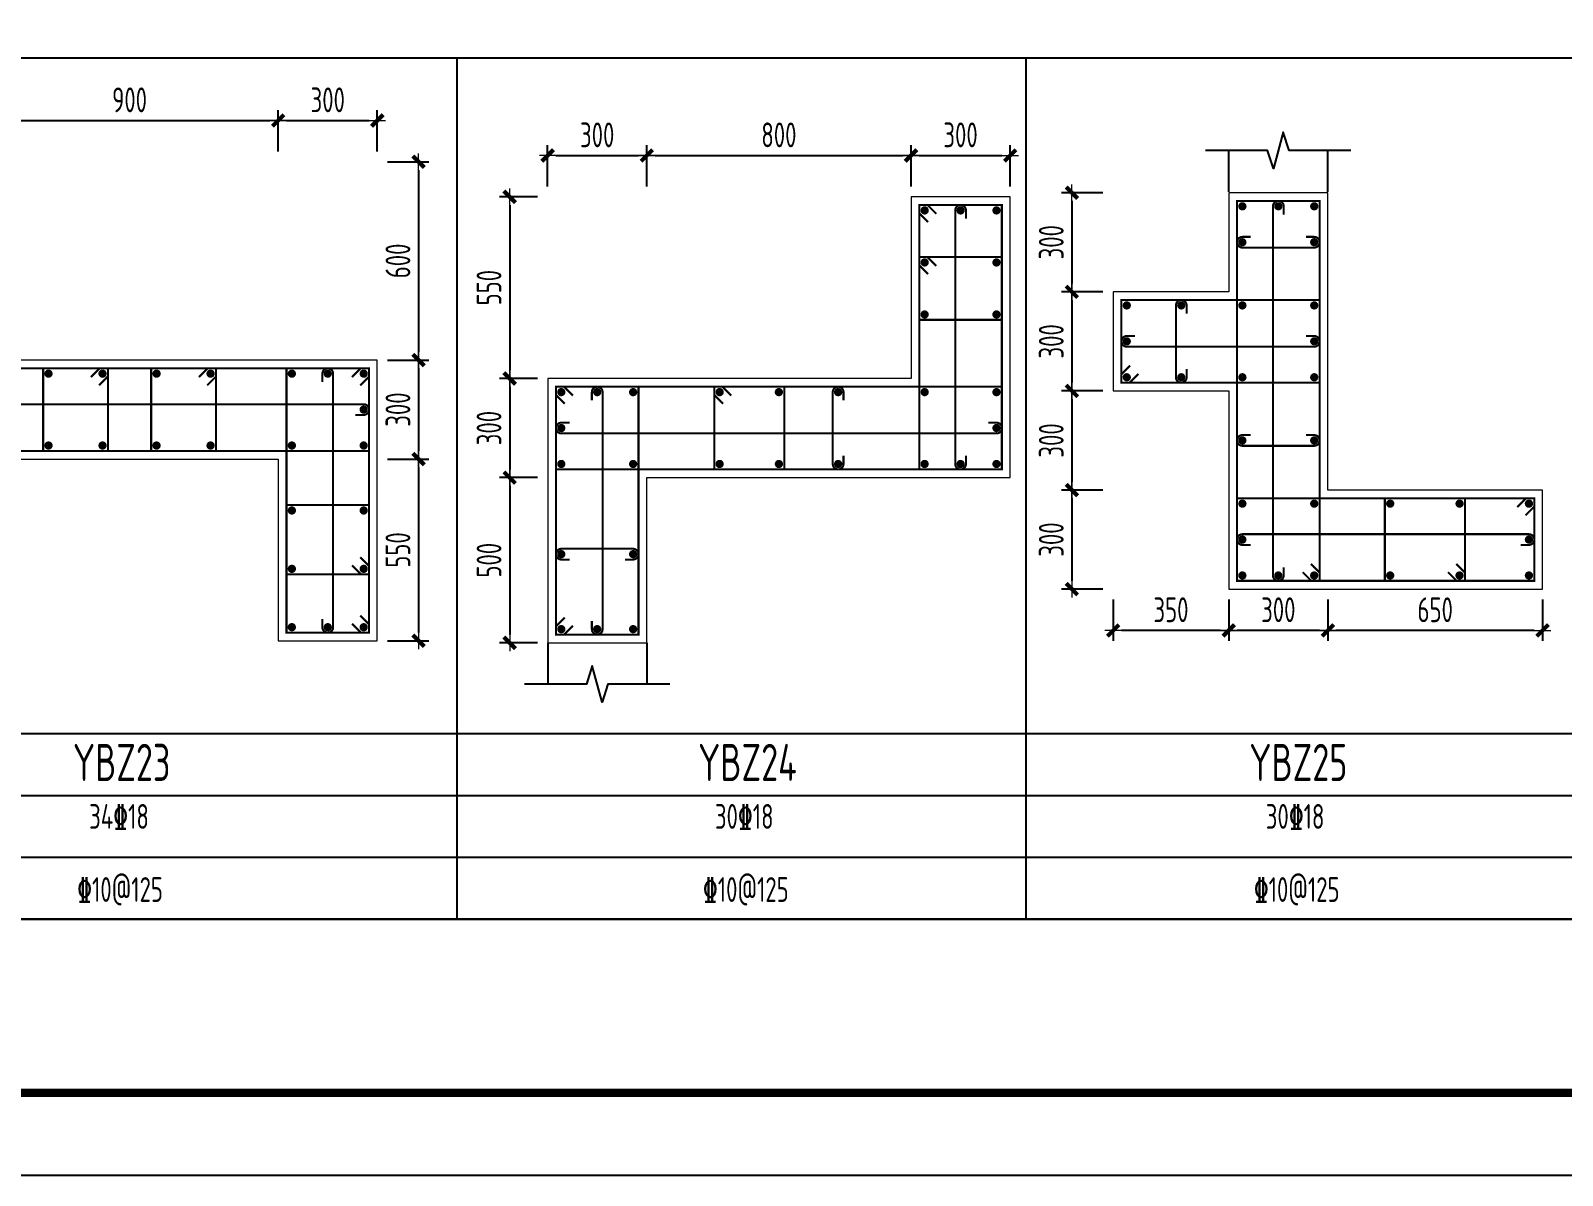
# Model space of a CAD drawing. Extents: x -144902 to 588294, y -160863 to 65494.
# Drawn here: x 30311 to 48860, y 6094 to 19954 of the extents above; entities that cross this region are included whole.
import ezdxf
from ezdxf.enums import TextEntityAlignment as Align

# ---------------------------------------------------------------- set-up
doc = ezdxf.new("R2010")
doc.units = 0
doc.header["$LTSCALE"] = 100
doc.layers.get('0').update_dxf_attribs({"linetype": 'CONTINUOUS'})
doc.layers.get('Defpoints').update_dxf_attribs({"linetype": 'CONTINUOUS'})
for name, color, linetype in [('1508', 2, 'CONTINUOUS'), ('TAB', 7, 'CONTINUOUS'), ('THIN', 7, 'CONTINUOUS'), ('tk', 7, 'CONTINUOUS')]:
    doc.layers.add(name, color=color, linetype=linetype)
for name, color, linetype, lineweight in [('REIN', 6, 'CONTINUOUS', 18), ('Z-柱大样外框', 7, 'ByLayer', 18), ('Z-详图标注', 3, 'CONTINUOUS', 18)]:
    doc.layers.add(name, color=color, linetype=linetype, lineweight=lineweight)
doc.styles.get("Standard").update_dxf_attribs({"font": 'tssdeng.shx', "width": 0.7, "bigfont": 'tssdchn.shx'})
doc.styles.add('TCCAD_Dimension', font='Tssdeng.shx', dxfattribs={"width": 0.7, "bigfont": 'tssdchn.shx'})
doc.dimstyles.new('TCCAD_25_100', dxfattribs={"dimtxt": 300, "dimasz": 100, "dimexe": 125, "dimexo": 125, "dimgap": 100, "dimtad": 1, "dimdec": 0, "dimlfac": 0.25, "dimzin": 0, "dimdsep": 46, "dimtxsty": 'TCCAD_Dimension', "dimblk": '_TCDBK25_100', "dimcen": 0, "dimclrt": 7, "dimadec": 0, "dimazin": 0, "dimtfac": 1, "dimtdec": 0, "dimtix": 1, "dimtmove": 2, "dimatfit": 3, "dimfxl": 1, "dimtolj": 1, "dimtzin": 0, "dimarcsym": 0})

# ---------------------------------------------------------------- blocks, each defined once
blk = doc.blocks.new('A1tk')
at = {"layer": 'tk', "color": 5}
blk.add_lwpolyline([(0, 0), (0, 59400), (84100, 59400), (84100, 0)], close=True, dxfattribs=at)
at = {"layer": 'tk', "const_width": 100}
blk.add_lwpolyline([(2500, 1000), (83100, 1000), (83100, 58400), (2500, 58400)], close=True, dxfattribs=at)
blk = doc.blocks.new('_TCDBK25_100')
blk.add_line((-1, 0), (1, 0))
at = {"const_width": 0.5}
blk.add_lwpolyline([(-0.7, -0.7), (0.7, 0.7)], dxfattribs=at)
blk = doc.blocks.new('*D95')
at = {"layer": 'Defpoints', "color": 0}
for p in [(33309, 18866), (29708, 18366), (33309, 18366)]:
    blk.add_point(p, dxfattribs=at)
at = {"layer": 'Z-详图标注', "color": 0, "lineweight": -2}
for p, q in [((29708, 18491), (29708, 18991)), ((33309, 18491), (33309, 18991)), ((29808, 18866), (33209, 18866))]:
    blk.add_line(p, q, dxfattribs=at)
at = {"layer": 'Z-详图标注', "color": 0, "lineweight": -2, "xscale": 100, "yscale": 100, "zscale": 100, "rotation": 180}
blk.add_blockref('_TCDBK25_100', (29708, 18866), dxfattribs=at)
at = {"layer": 'Z-详图标注', "color": 0, "lineweight": -2, "xscale": 100, "yscale": 100, "zscale": 100}
blk.add_blockref('_TCDBK25_100', (33309, 18866), dxfattribs=at)
at = {"layer": 'Z-详图标注', "color": 7, "insert": (31509, 19116), "char_height": 300, "attachment_point": 5, "style": 'TCCAD_Dimension'}
blk.add_mtext('\\A1;900', dxfattribs=at)
blk = doc.blocks.new('*D96')
at = {"layer": 'Defpoints', "color": 0}
for p in [(34509, 18866), (33309, 18366), (34509, 18366)]:
    blk.add_point(p, dxfattribs=at)
at = {"layer": 'Z-详图标注', "color": 0, "lineweight": -2}
for p, q in [((33309, 18491), (33309, 18991)), ((34509, 18491), (34509, 18991)), ((33409, 18866), (34409, 18866))]:
    blk.add_line(p, q, dxfattribs=at)
at = {"layer": 'Z-详图标注', "color": 0, "lineweight": -2, "xscale": 100, "yscale": 100, "zscale": 100, "rotation": 180}
blk.add_blockref('_TCDBK25_100', (33309, 18866), dxfattribs=at)
at = {"layer": 'Z-详图标注', "color": 0, "lineweight": -2, "xscale": 100, "yscale": 100, "zscale": 100}
blk.add_blockref('_TCDBK25_100', (34509, 18866), dxfattribs=at)
at = {"layer": 'Z-详图标注', "color": 7, "insert": (33909, 19116), "char_height": 300, "attachment_point": 5, "style": 'TCCAD_Dimension'}
blk.add_mtext('\\A1;300', dxfattribs=at)
blk = doc.blocks.new('*D97')
at = {"layer": 'Defpoints', "color": 0}
for p in [(37772, 18442), (36572, 17942), (37772, 17942)]:
    blk.add_point(p, dxfattribs=at)
at = {"layer": 'Z-详图标注', "color": 0, "lineweight": -2}
for p, q in [((36572, 18067), (36572, 18567)), ((37772, 18067), (37772, 18567)), ((36672, 18442), (37672, 18442))]:
    blk.add_line(p, q, dxfattribs=at)
at = {"layer": 'Z-详图标注', "color": 0, "lineweight": -2, "xscale": 100, "yscale": 100, "zscale": 100, "rotation": 180}
blk.add_blockref('_TCDBK25_100', (36572, 18442), dxfattribs=at)
at = {"layer": 'Z-详图标注', "color": 0, "lineweight": -2, "xscale": 100, "yscale": 100, "zscale": 100}
blk.add_blockref('_TCDBK25_100', (37772, 18442), dxfattribs=at)
at = {"layer": 'Z-详图标注', "color": 7, "insert": (37172, 18692), "char_height": 300, "attachment_point": 5, "style": 'TCCAD_Dimension'}
blk.add_mtext('\\A1;300', dxfattribs=at)
blk = doc.blocks.new('*D98')
at = {"layer": 'Defpoints', "color": 0}
for p in [(40972, 18442), (37772, 17942), (40972, 17942)]:
    blk.add_point(p, dxfattribs=at)
at = {"layer": 'Z-详图标注', "color": 0, "lineweight": -2}
for p, q in [((37772, 18067), (37772, 18567)), ((40972, 18067), (40972, 18567)), ((37872, 18442), (40872, 18442))]:
    blk.add_line(p, q, dxfattribs=at)
at = {"layer": 'Z-详图标注', "color": 0, "lineweight": -2, "xscale": 100, "yscale": 100, "zscale": 100, "rotation": 180}
blk.add_blockref('_TCDBK25_100', (37772, 18442), dxfattribs=at)
at = {"layer": 'Z-详图标注', "color": 0, "lineweight": -2, "xscale": 100, "yscale": 100, "zscale": 100}
blk.add_blockref('_TCDBK25_100', (40972, 18442), dxfattribs=at)
at = {"layer": 'Z-详图标注', "color": 7, "insert": (39372, 18692), "char_height": 300, "attachment_point": 5, "style": 'TCCAD_Dimension'}
blk.add_mtext('\\A1;800', dxfattribs=at)
blk = doc.blocks.new('*D99')
at = {"layer": 'Defpoints', "color": 0}
for p in [(42172, 18442), (40972, 17942), (42172, 17942)]:
    blk.add_point(p, dxfattribs=at)
at = {"layer": 'Z-详图标注', "color": 0, "lineweight": -2}
for p, q in [((40972, 18067), (40972, 18567)), ((42172, 18067), (42172, 18567)), ((41072, 18442), (42072, 18442))]:
    blk.add_line(p, q, dxfattribs=at)
at = {"layer": 'Z-详图标注', "color": 0, "lineweight": -2, "xscale": 100, "yscale": 100, "zscale": 100, "rotation": 180}
blk.add_blockref('_TCDBK25_100', (40972, 18442), dxfattribs=at)
at = {"layer": 'Z-详图标注', "color": 0, "lineweight": -2, "xscale": 100, "yscale": 100, "zscale": 100}
blk.add_blockref('_TCDBK25_100', (42172, 18442), dxfattribs=at)
at = {"layer": 'Z-详图标注', "color": 7, "insert": (41572, 18692), "char_height": 300, "attachment_point": 5, "style": 'TCCAD_Dimension'}
blk.add_mtext('\\A1;300', dxfattribs=at)
blk = doc.blocks.new('*D100')
at = {"layer": 'Defpoints', "color": 0}
for p in [(36572, 17942), (36112, 15742), (36572, 15742)]:
    blk.add_point(p, dxfattribs=at)
at = {"layer": 'Z-详图标注', "color": 0, "lineweight": -2}
for p, q in [((36447, 17942), (35987, 17942)), ((36112, 17842), (36112, 15842)), ((36447, 15742), (35987, 15742))]:
    blk.add_line(p, q, dxfattribs=at)
at = {"layer": 'Z-详图标注', "color": 0, "lineweight": -2, "xscale": 100, "yscale": 100, "zscale": 100}
for p, rotation in [((36112, 17942), 90), ((36112, 15742), 270)]:
    blk.add_blockref('_TCDBK25_100', p, dxfattribs=dict(at, rotation=rotation))
at = {"layer": 'Z-详图标注', "color": 7, "insert": (35862, 16842), "char_height": 300, "attachment_point": 5, "rotation": 90, "style": 'TCCAD_Dimension'}
blk.add_mtext('\\A1;550', dxfattribs=at)
blk = doc.blocks.new('*D101')
at = {"layer": 'Defpoints', "color": 0}
for p in [(36572, 15742), (36112, 14542), (36572, 14542)]:
    blk.add_point(p, dxfattribs=at)
at = {"layer": 'Z-详图标注', "color": 0, "lineweight": -2}
for p, q in [((36447, 15742), (35987, 15742)), ((36112, 15642), (36112, 14642)), ((36447, 14542), (35987, 14542))]:
    blk.add_line(p, q, dxfattribs=at)
at = {"layer": 'Z-详图标注', "color": 0, "lineweight": -2, "xscale": 100, "yscale": 100, "zscale": 100}
for p, rotation in [((36112, 15742), 90), ((36112, 14542), 270)]:
    blk.add_blockref('_TCDBK25_100', p, dxfattribs=dict(at, rotation=rotation))
at = {"layer": 'Z-详图标注', "color": 7, "insert": (35862, 15142), "char_height": 300, "attachment_point": 5, "rotation": 90, "style": 'TCCAD_Dimension'}
blk.add_mtext('\\A1;300', dxfattribs=at)
blk = doc.blocks.new('*D102')
at = {"layer": 'Defpoints', "color": 0}
for p in [(36572, 14542), (36112, 12542), (36572, 12542)]:
    blk.add_point(p, dxfattribs=at)
at = {"layer": 'Z-详图标注', "color": 0, "lineweight": -2}
for p, q in [((36447, 14542), (35987, 14542)), ((36112, 14442), (36112, 12642)), ((36447, 12542), (35987, 12542))]:
    blk.add_line(p, q, dxfattribs=at)
at = {"layer": 'Z-详图标注', "color": 0, "lineweight": -2, "xscale": 100, "yscale": 100, "zscale": 100}
for p, rotation in [((36112, 14542), 90), ((36112, 12542), 270)]:
    blk.add_blockref('_TCDBK25_100', p, dxfattribs=dict(at, rotation=rotation))
at = {"layer": 'Z-详图标注', "color": 7, "insert": (35862, 13542), "char_height": 300, "attachment_point": 5, "rotation": 90, "style": 'TCCAD_Dimension'}
blk.add_mtext('\\A1;500', dxfattribs=at)
blk = doc.blocks.new('*D103')
at = {"layer": 'Defpoints', "color": 0}
for p in [(46020, 13192), (48620, 13192), (46020, 12692)]:
    blk.add_point(p, dxfattribs=at)
at = {"layer": 'Z-详图标注', "color": 0, "lineweight": -2}
for p, q in [((46020, 13067), (46020, 12567)), ((48620, 13067), (48620, 12567)), ((48520, 12692), (46120, 12692))]:
    blk.add_line(p, q, dxfattribs=at)
at = {"layer": 'Z-详图标注', "color": 0, "lineweight": -2, "xscale": 100, "yscale": 100, "zscale": 100, "rotation": 180}
blk.add_blockref('_TCDBK25_100', (46020, 12692), dxfattribs=at)
at = {"layer": 'Z-详图标注', "color": 0, "lineweight": -2, "xscale": 100, "yscale": 100, "zscale": 100}
blk.add_blockref('_TCDBK25_100', (48620, 12692), dxfattribs=at)
at = {"layer": 'Z-详图标注', "color": 7, "insert": (47320, 12942), "char_height": 300, "attachment_point": 5, "style": 'TCCAD_Dimension'}
blk.add_mtext('\\A1;650', dxfattribs=at)
blk = doc.blocks.new('*D104')
at = {"layer": 'Defpoints', "color": 0}
for p in [(44820, 13192), (46020, 13192), (44820, 12692)]:
    blk.add_point(p, dxfattribs=at)
at = {"layer": 'Z-详图标注', "color": 0, "lineweight": -2}
for p, q in [((44820, 13067), (44820, 12567)), ((46020, 13067), (46020, 12567)), ((45920, 12692), (44920, 12692))]:
    blk.add_line(p, q, dxfattribs=at)
at = {"layer": 'Z-详图标注', "color": 0, "lineweight": -2, "xscale": 100, "yscale": 100, "zscale": 100, "rotation": 180}
blk.add_blockref('_TCDBK25_100', (44820, 12692), dxfattribs=at)
at = {"layer": 'Z-详图标注', "color": 0, "lineweight": -2, "xscale": 100, "yscale": 100, "zscale": 100}
blk.add_blockref('_TCDBK25_100', (46020, 12692), dxfattribs=at)
at = {"layer": 'Z-详图标注', "color": 7, "insert": (45420, 12942), "char_height": 300, "attachment_point": 5, "style": 'TCCAD_Dimension'}
blk.add_mtext('\\A1;300', dxfattribs=at)
blk = doc.blocks.new('*D105')
at = {"layer": 'Defpoints', "color": 0}
for p in [(43420, 13192), (44820, 13192), (43420, 12692)]:
    blk.add_point(p, dxfattribs=at)
at = {"layer": 'Z-详图标注', "color": 0, "lineweight": -2}
for p, q in [((43420, 13067), (43420, 12567)), ((44820, 13067), (44820, 12567)), ((44720, 12692), (43520, 12692))]:
    blk.add_line(p, q, dxfattribs=at)
at = {"layer": 'Z-详图标注', "color": 0, "lineweight": -2, "xscale": 100, "yscale": 100, "zscale": 100, "rotation": 180}
blk.add_blockref('_TCDBK25_100', (43420, 12692), dxfattribs=at)
at = {"layer": 'Z-详图标注', "color": 0, "lineweight": -2, "xscale": 100, "yscale": 100, "zscale": 100}
blk.add_blockref('_TCDBK25_100', (44820, 12692), dxfattribs=at)
at = {"layer": 'Z-详图标注', "color": 7, "insert": (44120, 12942), "char_height": 300, "attachment_point": 5, "style": 'TCCAD_Dimension'}
blk.add_mtext('\\A1;350', dxfattribs=at)
blk = doc.blocks.new('*D106')
at = {"layer": 'Defpoints', "color": 0}
for p in [(43420, 17992), (42920, 16792), (43420, 16792)]:
    blk.add_point(p, dxfattribs=at)
at = {"layer": 'Z-详图标注', "color": 0, "lineweight": -2}
for p, q in [((43295, 17992), (42795, 17992)), ((42920, 17892), (42920, 16892)), ((43295, 16792), (42795, 16792))]:
    blk.add_line(p, q, dxfattribs=at)
at = {"layer": 'Z-详图标注', "color": 0, "lineweight": -2, "xscale": 100, "yscale": 100, "zscale": 100}
for p, rotation in [((42920, 17992), 90), ((42920, 16792), 270)]:
    blk.add_blockref('_TCDBK25_100', p, dxfattribs=dict(at, rotation=rotation))
at = {"layer": 'Z-详图标注', "color": 7, "insert": (42670, 17392), "char_height": 300, "attachment_point": 5, "rotation": 90, "style": 'TCCAD_Dimension'}
blk.add_mtext('\\A1;300', dxfattribs=at)
blk = doc.blocks.new('*D107')
at = {"layer": 'Defpoints', "color": 0}
for p in [(43420, 16792), (42920, 15592), (43420, 15592)]:
    blk.add_point(p, dxfattribs=at)
at = {"layer": 'Z-详图标注', "color": 0, "lineweight": -2}
for p, q in [((43295, 16792), (42795, 16792)), ((42920, 16692), (42920, 15692)), ((43295, 15592), (42795, 15592))]:
    blk.add_line(p, q, dxfattribs=at)
at = {"layer": 'Z-详图标注', "color": 0, "lineweight": -2, "xscale": 100, "yscale": 100, "zscale": 100}
for p, rotation in [((42920, 16792), 90), ((42920, 15592), 270)]:
    blk.add_blockref('_TCDBK25_100', p, dxfattribs=dict(at, rotation=rotation))
at = {"layer": 'Z-详图标注', "color": 7, "insert": (42670, 16192), "char_height": 300, "attachment_point": 5, "rotation": 90, "style": 'TCCAD_Dimension'}
blk.add_mtext('\\A1;300', dxfattribs=at)
blk = doc.blocks.new('*D108')
at = {"layer": 'Defpoints', "color": 0}
for p in [(43420, 15592), (42920, 14392), (43420, 14392)]:
    blk.add_point(p, dxfattribs=at)
at = {"layer": 'Z-详图标注', "color": 0, "lineweight": -2}
for p, q in [((43295, 15592), (42795, 15592)), ((42920, 15492), (42920, 14492)), ((43295, 14392), (42795, 14392))]:
    blk.add_line(p, q, dxfattribs=at)
at = {"layer": 'Z-详图标注', "color": 0, "lineweight": -2, "xscale": 100, "yscale": 100, "zscale": 100}
for p, rotation in [((42920, 15592), 90), ((42920, 14392), 270)]:
    blk.add_blockref('_TCDBK25_100', p, dxfattribs=dict(at, rotation=rotation))
at = {"layer": 'Z-详图标注', "color": 7, "insert": (42670, 14992), "char_height": 300, "attachment_point": 5, "rotation": 90, "style": 'TCCAD_Dimension'}
blk.add_mtext('\\A1;300', dxfattribs=at)
blk = doc.blocks.new('*D109')
at = {"layer": 'Defpoints', "color": 0}
for p in [(43420, 14392), (42920, 13192), (43420, 13192)]:
    blk.add_point(p, dxfattribs=at)
at = {"layer": 'Z-详图标注', "color": 0, "lineweight": -2}
for p, q in [((43295, 14392), (42795, 14392)), ((42920, 14292), (42920, 13292)), ((43295, 13192), (42795, 13192))]:
    blk.add_line(p, q, dxfattribs=at)
at = {"layer": 'Z-详图标注', "color": 0, "lineweight": -2, "xscale": 100, "yscale": 100, "zscale": 100}
for p, rotation in [((42920, 14392), 90), ((42920, 13192), 270)]:
    blk.add_blockref('_TCDBK25_100', p, dxfattribs=dict(at, rotation=rotation))
at = {"layer": 'Z-详图标注', "color": 7, "insert": (42670, 13792), "char_height": 300, "attachment_point": 5, "rotation": 90, "style": 'TCCAD_Dimension'}
blk.add_mtext('\\A1;300', dxfattribs=at)
blk = doc.blocks.new('*D168')
at = {"layer": 'Defpoints', "color": 0}
for p in [(34509, 18366), (34509, 15966), (35009, 15966)]:
    blk.add_point(p, dxfattribs=at)
at = {"layer": 'Z-详图标注', "color": 0, "lineweight": -2}
for p, q in [((34634, 18366), (35134, 18366)), ((35009, 18266), (35009, 16066)), ((34634, 15966), (35134, 15966))]:
    blk.add_line(p, q, dxfattribs=at)
at = {"layer": 'Z-详图标注', "color": 0, "lineweight": -2, "xscale": 100, "yscale": 100, "zscale": 100}
for p, rotation in [((35009, 18366), 90), ((35009, 15966), 270)]:
    blk.add_blockref('_TCDBK25_100', p, dxfattribs=dict(at, rotation=rotation))
at = {"layer": 'Z-详图标注', "color": 7, "insert": (34759, 17166), "char_height": 300, "attachment_point": 5, "rotation": 90, "style": 'TCCAD_Dimension'}
blk.add_mtext('\\A1;600', dxfattribs=at)
blk = doc.blocks.new('*D169')
at = {"layer": 'Defpoints', "color": 0}
for p in [(34509, 15966), (34509, 14766), (35009, 14766)]:
    blk.add_point(p, dxfattribs=at)
at = {"layer": 'Z-详图标注', "color": 0, "lineweight": -2}
for p, q in [((34634, 15966), (35134, 15966)), ((35009, 15866), (35009, 14866)), ((34634, 14766), (35134, 14766))]:
    blk.add_line(p, q, dxfattribs=at)
at = {"layer": 'Z-详图标注', "color": 0, "lineweight": -2, "xscale": 100, "yscale": 100, "zscale": 100}
for p, rotation in [((35009, 15966), 90), ((35009, 14766), 270)]:
    blk.add_blockref('_TCDBK25_100', p, dxfattribs=dict(at, rotation=rotation))
at = {"layer": 'Z-详图标注', "color": 7, "insert": (34759, 15366), "char_height": 300, "attachment_point": 5, "rotation": 90, "style": 'TCCAD_Dimension'}
blk.add_mtext('\\A1;300', dxfattribs=at)
blk = doc.blocks.new('*D170')
at = {"layer": 'Defpoints', "color": 0}
for p in [(34509, 14766), (34509, 12566), (35009, 12566)]:
    blk.add_point(p, dxfattribs=at)
at = {"layer": 'Z-详图标注', "color": 0, "lineweight": -2}
for p, q in [((34634, 14766), (35134, 14766)), ((35009, 14666), (35009, 12666)), ((34634, 12566), (35134, 12566))]:
    blk.add_line(p, q, dxfattribs=at)
at = {"layer": 'Z-详图标注', "color": 0, "lineweight": -2, "xscale": 100, "yscale": 100, "zscale": 100}
for p, rotation in [((35009, 14766), 90), ((35009, 12566), 270)]:
    blk.add_blockref('_TCDBK25_100', p, dxfattribs=dict(at, rotation=rotation))
at = {"layer": 'Z-详图标注', "color": 7, "insert": (34759, 13666), "char_height": 300, "attachment_point": 5, "rotation": 90, "style": 'TCCAD_Dimension'}
blk.add_mtext('\\A1;550', dxfattribs=at)

msp = doc.modelspace()

# ---------------------------------------------------------------- linework, layer by layer
at = {"layer": 'REIN', "color": 210, "const_width": 25}
for points in [[(41178.138, 17636.196), (41072.072, 17742.262), (41072.072, 17842.262), (42072.072, 17842.262), (42072.072, 14642.267), (41072.072, 14642.257), (41072.072, 17842.262), (41172.072, 17842.262), (41278.138, 17736.196)], [(34203.009, 15759.761), (34309.075, 15865.827), (34409.075, 15865.827), (34409.075, 14865.833), (28608.249, 14865.832), (28608.249, 15865.827), (34409.075, 15865.827), (34409.075, 15765.827), (34303.009, 15659.761)], [(34303.009, 12871.893), (34409.075, 12765.827), (34409.075, 12665.827), (33409.075, 12665.827), (33409.075, 15865.827), (34409.075, 15865.827), (34409.075, 12665.827), (34309.075, 12665.827), (34203.009, 12771.893)], [(36778.139, 15436.147), (36672.072, 15542.213), (36672.072, 15642.213), (42072.072, 15642.267), (42072.072, 14642.267), (36672.072, 14642.211), (36672.072, 15642.213), (36772.072, 15642.214), (36878.139, 15536.148)], [(36878.138, 12748.284), (36772.072, 12642.218), (36672.072, 12642.218), (36672.072, 15642.213), (37672.072, 15642.223), (37672.072, 12642.218), (36672.072, 12642.218), (36672.072, 12742.218), (36778.138, 12848.284)]]:
    msp.add_lwpolyline(points, dxfattribs=at)
at = {"layer": 'REIN', "color": 6, "const_width": 50}
for points in [[(41112.072, 17777.262, 1), (41162.072, 17777.262, 1)], [(41547.072, 17777.262, 1), (41597.072, 17777.262, 1)], [(41982.072, 17777.262, 1), (42032.072, 17777.262, 1)], [(41112.072, 17147.261, 1), (41162.072, 17147.261, 1)], [(41982.072, 17147.263, 1), (42032.072, 17147.263, 1)], [(41112.072, 16517.26, 1), (41162.072, 16517.26, 1)], [(41982.072, 16517.264, 1), (42032.072, 16517.264, 1)], [(30502.414, 15800.827, 1), (30552.414, 15800.827, 1)], [(31156.579, 15800.827, 1), (31206.579, 15800.827, 1)], [(31810.744, 15800.827, 1), (31860.744, 15800.827, 1)], [(32464.91, 15800.827, 1), (32514.91, 15800.827, 1)], [(33449.075, 15800.827, 1), (33499.075, 15800.827, 1)], [(33884.075, 15800.827, 1), (33934.075, 15800.827, 1)], [(34319.075, 15800.827, 1), (34369.075, 15800.827, 1)], [(36712.072, 15577.214, 1), (36762.072, 15577.214, 1)], [(37147.072, 15577.218, 1), (37197.072, 15577.218, 1)], [(37582.072, 15577.222, 1), (37632.072, 15577.222, 1)], [(38629.572, 15577.233, 1), (38679.572, 15577.233, 1)], [(39347.072, 15577.24, 1), (39397.072, 15577.24, 1)], [(40064.572, 15577.247, 1), (40114.572, 15577.247, 1)], [(41112.072, 15577.258, 1), (41162.072, 15577.258, 1)], [(41982.072, 15577.267, 1), (42032.072, 15577.267, 1)], [(34319.075, 15365.83, 1), (34369.075, 15365.83, 1)], [(36712.072, 15142.213, 1), (36762.072, 15142.213, 1)], [(41982.072, 15142.267, 1), (42032.072, 15142.267, 1)], [(30502.414, 14930.832, 1), (30552.414, 14930.832, 1)], [(31156.579, 14930.832, 1), (31206.579, 14930.832, 1)], [(31810.744, 14930.833, 1), (31860.744, 14930.833, 1)], [(32464.91, 14930.833, 1), (32514.91, 14930.833, 1)], [(33449.075, 14930.833, 1), (33499.075, 14930.833, 1)], [(34319.075, 14930.833, 1), (34369.075, 14930.833, 1)], [(36712.072, 14707.212, 1), (36762.072, 14707.212, 1)], [(37582.072, 14707.221, 1), (37632.072, 14707.221, 1)], [(38629.572, 14707.232, 1), (38679.572, 14707.232, 1)], [(39347.072, 14707.239, 1), (39397.072, 14707.239, 1)], [(40064.572, 14707.247, 1), (40114.572, 14707.247, 1)], [(41112.072, 14707.258, 1), (41162.072, 14707.258, 1)], [(41547.072, 14707.262, 1), (41597.072, 14707.262, 1)], [(41982.072, 14707.267, 1), (42032.072, 14707.267, 1)], [(33449.075, 14144.164, 1), (33499.075, 14144.164, 1)], [(34319.075, 14144.165, 1), (34369.075, 14144.165, 1)], [(36712.072, 13615.324, 1), (36762.072, 13615.324, 1)], [(37582.072, 13615.329, 1), (37632.072, 13615.329, 1)], [(33449.075, 13437.496, 1), (33499.075, 13437.496, 1)], [(34319.075, 13437.496, 1), (34369.075, 13437.496, 1)], [(33449.075, 12730.827, 1), (33499.075, 12730.827, 1)], [(33884.075, 12730.827, 1), (33934.075, 12730.827, 1)], [(34319.075, 12730.827, 1), (34369.075, 12730.827, 1)], [(36712.072, 12707.218, 1), (36762.072, 12707.218, 1)], [(37147.072, 12707.218, 1), (37197.072, 12707.218, 1)], [(37582.072, 12707.218, 1), (37632.072, 12707.218, 1)]]:
    msp.add_lwpolyline(points, format="xyb", close=True, dxfattribs=at)
at = {"layer": 'REIN', "color": 6, "const_width": 25}
for points in [[(41637.072, 14807.262), (41637.072, 14707.262, -1), (41507.072, 14707.262), (41507.072, 17777.262, -1), (41637.072, 17777.262), (41637.072, 17677.262)], [(33844.075, 15700.827), (33844.075, 15800.827, -1), (33974.075, 15800.827), (33974.075, 12730.827, -1), (33844.075, 12730.827), (33844.075, 12830.827)], [(37107.072, 15477.218), (37107.072, 15577.218, -1), (37237.072, 15577.218), (37237.072, 12707.218, -1), (37107.072, 12707.218), (37107.072, 12807.218)], [(40154.572, 14807.247), (40154.572, 14707.247, -1), (40024.572, 14707.247), (40024.572, 15577.247, -1), (40154.572, 15577.247), (40154.572, 15477.247)], [(28773.249, 15300.829), (28673.249, 15300.829, -1), (28673.249, 15430.829), (34344.075, 15430.83, -1), (34344.075, 15300.83), (34244.075, 15300.83)], [(41907.072, 15207.266), (42007.072, 15207.267, -1), (42007.073, 15077.267), (36737.073, 15077.213, -1), (36737.072, 15207.213), (36837.072, 15207.214)], [(36837.073, 13550.325), (36737.073, 13550.324, -1), (36737.072, 13680.324), (37607.072, 13680.329, -1), (37607.073, 13550.329), (37507.073, 13550.328)]]:
    msp.add_lwpolyline(points, format="xyb", dxfattribs=at)
at = {"layer": 'REIN', "color": 210, "const_width": 25, "elevation": 0}
for points in [[(45713.708, 13398.246), (45819.774, 13292.18), (45919.774, 13292.18), (45919.774, 17892.183), (44919.774, 17892.183), (44919.774, 13292.18), (45919.774, 13292.18), (45919.774, 13392.18), (45813.708, 13498.246)], [(43625.84, 15898.249), (43519.774, 15792.183), (43519.774, 15692.183), (45919.774, 15692.183), (45919.774, 16692.183), (43519.774, 16692.183), (43519.774, 15692.183), (43619.774, 15692.183), (43725.84, 15798.249)], [(48413.708, 14086.114), (48519.774, 14192.18), (48519.774, 14292.18), (44919.774, 14292.18), (44919.774, 13292.18), (48519.774, 13292.18), (48519.774, 14292.18), (48419.774, 14292.18), (48313.708, 14186.114)]]:
    msp.add_lwpolyline(points, dxfattribs=at)
at = {"layer": 'REIN', "color": 6, "const_width": 50, "elevation": 0}
for points in [[(44959.774, 17827.183, 1), (45009.774, 17827.183, 1)], [(45394.774, 17827.183, 1), (45444.774, 17827.183, 1)], [(45829.774, 17827.183, 1), (45879.774, 17827.183, 1)], [(44959.774, 17392.183, 1), (45009.774, 17392.183, 1)], [(45829.774, 17392.183, 1), (45879.774, 17392.183, 1)], [(43559.774, 16627.183, 1), (43609.774, 16627.183, 1)], [(44219.774, 16627.183, 1), (44269.774, 16627.183, 1)], [(44959.774, 16627.183, 1), (45009.774, 16627.183, 1)], [(45829.774, 16627.183, 1), (45879.774, 16627.183, 1)], [(43559.774, 16192.183, 1), (43609.774, 16192.183, 1)], [(45829.774, 16192.183, 1), (45879.774, 16192.183, 1)], [(43559.774, 15757.183, 1), (43609.774, 15757.183, 1)], [(44219.774, 15757.183, 1), (44269.774, 15757.183, 1)], [(44959.774, 15757.183, 1), (45009.774, 15757.183, 1)], [(45829.774, 15757.183, 1), (45879.774, 15757.183, 1)], [(44959.774, 14992.182, 1), (45009.774, 14992.182, 1)], [(45829.774, 14992.182, 1), (45879.774, 14992.182, 1)], [(44959.774, 14227.18, 1), (45009.774, 14227.18, 1)], [(45829.774, 14227.18, 1), (45879.774, 14227.18, 1)], [(46749.774, 14227.18, 1), (46799.774, 14227.18, 1)], [(47589.774, 14227.18, 1), (47639.774, 14227.18, 1)], [(48429.774, 14227.18, 1), (48479.774, 14227.18, 1)], [(44959.774, 13792.18, 1), (45009.774, 13792.18, 1)], [(48429.774, 13792.18, 1), (48479.774, 13792.18, 1)], [(44959.774, 13357.18, 1), (45009.774, 13357.18, 1)], [(45394.774, 13357.18, 1), (45444.774, 13357.18, 1)], [(45829.774, 13357.18, 1), (45879.774, 13357.18, 1)], [(46749.774, 13357.18, 1), (46799.774, 13357.18, 1)], [(47589.774, 13357.18, 1), (47639.774, 13357.18, 1)], [(48429.774, 13357.18, 1), (48479.774, 13357.18, 1)]]:
    msp.add_lwpolyline(points, format="xyb", close=True, dxfattribs=at)
at = {"layer": 'REIN', "color": 6, "const_width": 25, "elevation": 0}
for points in [[(45484.774, 13457.18), (45484.774, 13357.18, -1), (45354.774, 13357.18), (45354.774, 17827.183, -1), (45484.774, 17827.183), (45484.774, 17727.183)], [(45754.774, 17457.183), (45854.774, 17457.183, -1), (45854.774, 17327.183), (44984.774, 17327.183, -1), (44984.774, 17457.183), (45084.774, 17457.183)], [(44309.774, 15857.183), (44309.774, 15757.183, -1), (44179.774, 15757.183), (44179.774, 16627.183, -1), (44309.774, 16627.183), (44309.774, 16527.183)], [(45754.774, 16257.183), (45854.774, 16257.183, -1), (45854.774, 16127.183), (43584.774, 16127.183, -1), (43584.774, 16257.183), (43684.774, 16257.183)], [(45754.774, 15057.182), (45854.774, 15057.182, -1), (45854.774, 14927.182), (44984.774, 14927.182, -1), (44984.774, 15057.182), (45084.774, 15057.182)], [(45084.774, 13727.18), (44984.774, 13727.18, -1), (44984.774, 13857.18), (48454.774, 13857.18, -1), (48454.774, 13727.18), (48354.774, 13727.18)]]:
    msp.add_lwpolyline(points, format="xyb", dxfattribs=at)
at = {"layer": 'REIN', "color": 6, "const_width": 25}
for points in [[(41178.138, 17006.195), (41072.072, 17112.261), (41072.072, 17212.261), (42072.072, 17212.263), (42072.072, 16452.265), (41072.072, 16452.26), (41072.072, 17212.261), (41172.072, 17212.261), (41278.138, 17106.195)], [(31040.513, 15759.761), (31146.579, 15865.827), (31246.579, 15865.827), (31246.579, 14865.832), (30462.414, 14865.832), (30462.414, 15865.827), (31246.579, 15865.827), (31246.579, 15765.827), (31140.513, 15659.761)], [(32348.844, 15759.761), (32454.91, 15865.827), (32554.91, 15865.827), (32554.91, 14865.833), (31770.744, 14865.833), (31770.744, 15865.827), (32554.91, 15865.827), (32554.91, 15765.827), (32448.844, 15659.761)], [(38795.639, 15536.168), (38689.572, 15642.233), (38589.572, 15642.232), (38589.572, 14642.231), (39437.072, 14642.24), (39437.072, 15642.241), (38589.572, 15642.232), (38589.572, 15542.232), (38695.639, 15436.167)], [(34303.009, 13578.562), (34409.075, 13472.496), (34409.075, 13372.496), (33409.075, 13372.496), (33409.075, 14209.164), (34409.075, 14209.165), (34409.075, 13372.496), (34309.075, 13372.496), (34203.009, 13478.562)]]:
    msp.add_lwpolyline(points, dxfattribs=at)
at = {"layer": 'REIN', "color": 6, "const_width": 25, "elevation": 0}
msp.add_lwpolyline([(47473.708, 13398.246), (47579.774, 13292.18), (47679.774, 13292.18), (47679.774, 14292.18), (46709.774, 14292.18), (46709.774, 13292.18), (47679.774, 13292.18), (47679.774, 13392.18), (47573.708, 13498.246)], dxfattribs=at)
at = {"layer": 'TAB'}
for p, q in [((-15624.423, 19625.567), (55224.221, 19625.567)), ((35471.615, 19625.567, 0), (35471.615, 9194.99, 0)), ((42361.987, 19625.567, 0), (42361.987, 9194.99, 0)), ((-17424.423, 11444.99, 0), (55224.221, 11444.99, 0)), ((-17424.423, 10694.99, 0), (55224.221, 10694.99, 0)), ((-17424.423, 9944.99, 0), (55224.221, 9944.99, 0)), ((55224.221, 9194.99, 0), (-17424.423, 9194.99, 0)), ((-17424.423, 9194.99, 0), (55224.221, 9194.99, 0))]:
    msp.add_line(p, q, dxfattribs=at)
at = {"layer": 'THIN'}
for p, q in [((44819.774, 18004.26, 0), (44819.774, 18504.26, 0)), ((46019.774, 18004.26, 0), (46019.774, 18504.26, 0)), ((36572.072, 12542.218), (36572.072, 12042.218)), ((37772.072, 12542.218), (37772.072, 12042.218))]:
    msp.add_line(p, q, dxfattribs=at)
at = {"layer": 'THIN', "elevation": 0}
for points in [[(46299.774, 18504.26), (45549.774, 18504.26), (45479.774, 18724.26), (45359.774, 18284.26), (45289.774, 18504.26), (44539.774, 18504.26)], [(38052.072, 12042.218), (37302.072, 12042.218), (37232.072, 11822.218), (37112.072, 12262.218), (37042.072, 12042.218), (36292.072, 12042.218)]]:
    msp.add_lwpolyline(points, dxfattribs=at)
at = {"layer": 'Z-柱大样外框', "color": 1}
for points in [[(33309.075, 14765.833), (33309.075, 12565.827), (34509.075, 12565.827), (34509.075, 15965.827), (29708.249, 15965.827), (29708.249, 18365.827), (28508.249, 18365.827), (28508.249, 14765.832)], [(36572.072, 15742.212), (36572.072, 12542.218), (37772.072, 12542.218), (37772.072, 14542.223), (42172.072, 14542.268), (42172.072, 17942.262), (40972.072, 17942.262), (40972.072, 15742.256), (36572.072, 15742.212)]]:
    msp.add_lwpolyline(points, close=True, dxfattribs=at)
at = {"layer": 'Z-柱大样外框', "color": 1, "elevation": 0}
msp.add_lwpolyline([(43419.774, 15592.183), (44819.774, 15592.183), (44819.774, 13192.18), (48619.774, 13192.18), (48619.774, 14392.18), (46019.774, 14392.18), (46019.774, 17992.183), (44819.774, 17992.183), (44819.774, 16792.183), (43419.774, 16792.183)], close=True, dxfattribs=at)

# ---------------------------------------------------------------- block references
at = {"layer": '1508'}
msp.add_blockref('A1tk', (-20399.668, 6094.074), dxfattribs=at)

# ---------------------------------------------------------------- texts
at = {"layer": 'TAB', "width": 0.7}
for s, p in [('YBZ23', (31412.71, 11093.869, 0)), ('YBZ24', (38990.919, 11093.869, 0)), ('YBZ25', (45661.622, 11093.869, 0))]:
    msp.add_text(s, height=450, dxfattribs=at).set_placement(p, align=Align.MIDDLE_CENTER)
at = {"layer": 'TAB', "color": 7, "width": 0.7}
for s, p in [('34%%13218', (31019.52, 10200.034, 0)), ('30%%13218', (38597.73, 10200.034, 0)), ('30%%13218', (45268.433, 10200.034, 0))]:
    msp.add_text(s, height=300, dxfattribs=at).set_placement(p, align=Align.BOTTOM_LEFT)
for p in [(31393.653, 9555, 0), (38971.862, 9555, 0), (45642.565, 9555, 0)]:
    msp.add_text('%%13210@125', height=300, dxfattribs=at).set_placement(p, align=Align.MIDDLE_CENTER)

# ---------------------------------------------------------------- dimensions: what is measured, and where the dimension line sits
at = {"layer": 'Z-详图标注'}
for base, p1, p2, picture, middle in [((33309.075, 18865.827), (29708.249, 18365.827), (33309.075, 18365.827), '*D95', (31508.662, 19115.827)), ((34509.075, 18865.827), (33309.075, 18365.827), (34509.075, 18365.827), '*D96', (33909.075, 19115.827)), ((37772.072, 18442.262), (36572.072, 17942.262), (37772.072, 17942.262), '*D97', (37172.072, 18692.262)), ((40972.072, 18442.262), (37772.072, 17942.262), (40972.072, 17942.262), '*D98', (39372.072, 18692.262)), ((42172.072, 18442.262), (40972.072, 17942.262), (42172.072, 17942.262), '*D99', (41572.072, 18692.262))]:
    dim = msp.add_linear_dim(base=base, p1=p1, p2=p2, dimstyle='TCCAD_25_100', dxfattribs=at)
    dim.commit()
    dim.dimension.update_dxf_attribs({"geometry": picture, "text_midpoint": middle})
for base, p1, p2, angle, picture, middle in [((35009.075, 15965.827), (34509.075, 18365.827), (34509.075, 15965.827), 270, '*D168', (34759.075, 17165.827)), ((36112.5, 15742.212), (36572.072, 17942.262), (36572.072, 15742.212), 270, '*D100', (35862.5, 16842.237)), ((42919.774, 16792.183, 0), (43419.774, 17992.183, 0), (43419.774, 16792.183, 0), 270, '*D106', (42669.774, 17392.183, 0)), ((42919.774, 15592.183, 0), (43419.774, 16792.183, 0), (43419.774, 15592.183, 0), 270, '*D107', (42669.774, 16192.183, 0)), ((35009.075, 14765.832), (34509.075, 15965.827), (34509.075, 14765.832), 270, '*D169', (34759.075, 15365.829)), ((36112.5, 14542.21), (36572.072, 15742.212), (36572.072, 14542.21), 270, '*D101', (35862.5, 15142.211)), ((42919.774, 14392.18, 0), (43419.774, 15592.183, 0), (43419.774, 14392.18, 0), 270, '*D108', (42669.774, 14992.182, 0)), ((35009.075, 12565.827), (34509.075, 14765.832), (34509.075, 12565.827), 270, '*D170', (34759.075, 13665.829)), ((36112.5, 12542.218), (36572.072, 14542.21), (36572.072, 12542.218), 270, '*D102', (35862.5, 13542.214)), ((42919.774, 13192.18, 0), (43419.774, 14392.18, 0), (43419.774, 13192.18, 0), 270, '*D109', (42669.774, 13792.18, 0)), ((43419.774, 12692.18, 0), (44819.774, 13192.18, 0), (43419.774, 13192.18, 0), 180, '*D105', (44119.774, 12942.18, 0)), ((44819.774, 12692.18, 0), (46019.774, 13192.18, 0), (44819.774, 13192.18, 0), 180, '*D104', (45419.774, 12942.18, 0)), ((46019.774, 12692.18, 0), (48619.774, 13192.18, 0), (46019.774, 13192.18, 0), 180, '*D103', (47319.774, 12942.18, 0))]:
    dim = msp.add_linear_dim(base=base, p1=p1, p2=p2, angle=angle, dimstyle='TCCAD_25_100', dxfattribs=at)
    dim.commit()
    dim.dimension.update_dxf_attribs({"geometry": picture, "text_midpoint": middle})

doc.saveas('drawing.dxf')
